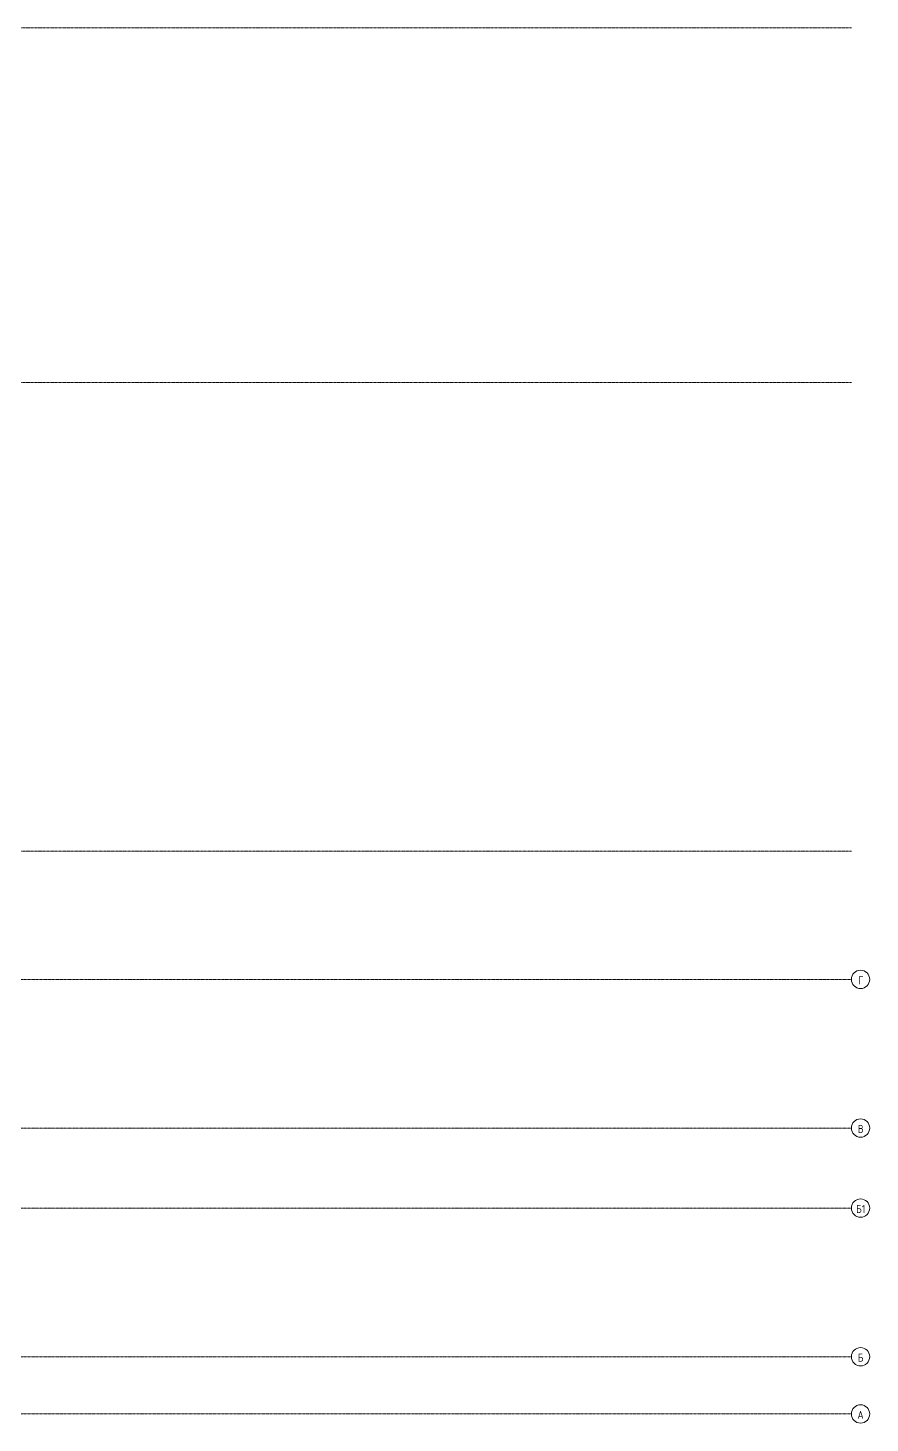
# Model space of a CAD drawing. Header units: millimetres. Extents: x -13853 to 411335, y -23261 to 161252.
# Drawn here: x 374502 to 411335, y 385 to 61385 of the extents above; entities that cross this region are included whole.
import ezdxf

# ---------------------------------------------------------------- set-up
doc = ezdxf.new("R2010")
doc.units = ezdxf.units.MM
doc.linetypes.add('ADSK_Линия сетки', pattern=[21, 12, -3, 3, -3])
doc.layers.add('Оси', color=7, linetype='Continuous', lineweight=9)
doc.styles.add('GOST Common_2', font='GOST Common.ttf', dxfattribs={"width": 0.9, "height": 350})

# ---------------------------------------------------------------- blocks, each defined once
blk = doc.blocks.new('Ось сетки - D8-4846-001_Весь этаж')
at = {"layer": 'Оси', "lineweight": 18}
for start, end in [(360, 180), (180, 360)]:
    blk.add_arc((0, 0), 4, start, end, dxfattribs=at)

msp = doc.modelspace()

# ---------------------------------------------------------------- linework, layer by layer
at = {"layer": 'Оси', "linetype": 'ADSK_Линия сетки'}
for p, q in [((410517, 61385), (-13035, 61385)), ((410517, 45885), (-13035, 45885)), ((410517, 25385), (-13035, 25385)), ((-13035, 19785), (410517, 19785)), ((-13035, 13285), (410517, 13285)), ((-13035, 9785), (410517, 9785)), ((-13035, 3285), (410517, 3285)), ((-13035, 785), (410517, 785))]:
    msp.add_line(p, q, dxfattribs=at)

# ---------------------------------------------------------------- block references
at = {"layer": 'Оси', "lineweight": 18, "xscale": 99.99999999999993, "yscale": 99.99999999999993, "zscale": 99.99999999999993, "rotation": 269.9999999999994}
for p in [(410917, 19785), (410917, 13285), (410917, 9785), (410917, 3285), (410917, 785)]:
    msp.add_blockref('Ось сетки - D8-4846-001_Весь этаж', p, dxfattribs=at)

# ---------------------------------------------------------------- texts
at = {"layer": 'Оси', "char_height": 350, "attachment_point": 1, "style": 'GOST Common_2'}
for s, insert, width in [('\\fGOST Common|b0|i0|c204|p34|;\\W.9;Г', (410812, 19922), 274.18), ('\\fGOST Common|b0|i0|c204|p34|;\\W.9;В', (410798, 13422), 310.25), ('\\fGOST Common|b0|i0|c204|p34|;\\W.9;Б', (410720, 9922), 310.25), ('\\fGOST Common|b0|i0|c204|p34|;\\W.9;1', (410976, 9922), 187.59), ('\\fGOST Common|b0|i0|c204|p34|;\\W.9;Б', (410798, 3422), 310.25), ('\\fGOST Common|b0|i0|c204|p34|;\\W.9;А', (410783, 922), 346.33)]:
    msp.add_mtext(s, dxfattribs=dict(at, insert=insert, width=width))

doc.saveas('drawing.dxf')
